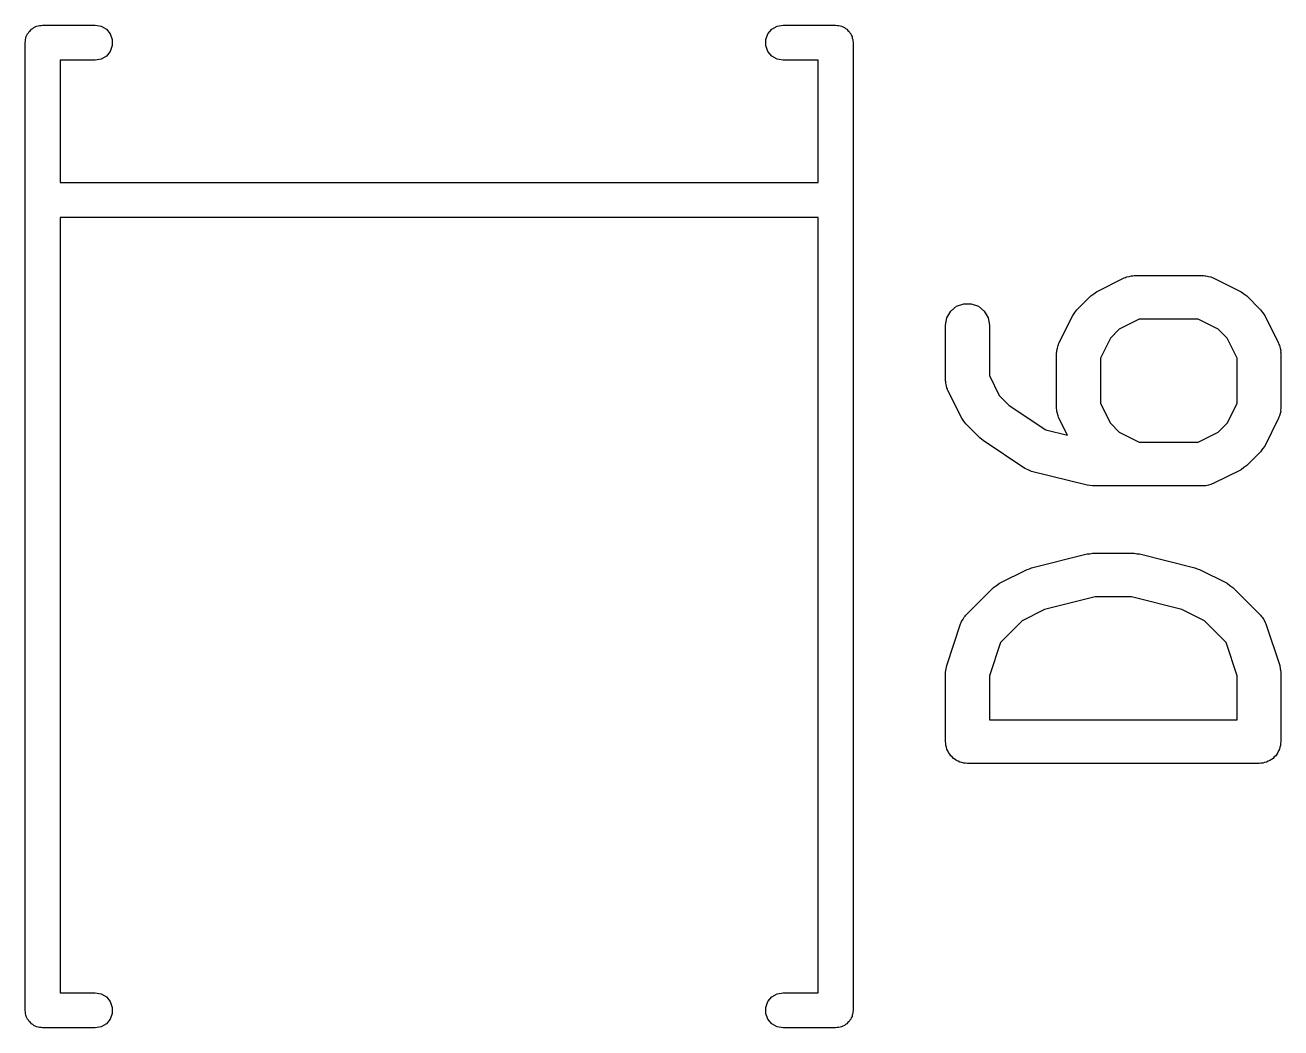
# Model space of a CAD drawing. Extents: x 4 to 27.8, y 3.9 to 24.1.
# Drawn here: x 14.929 to 19.236, y 5.483 to 8.923 of the extents above; entities that cross this region are included whole.
import ezdxf

# ---------------------------------------------------------------- set-up
doc = ezdxf.new("R2010")
doc.units = 0
doc.header["$MEASUREMENT"] = 0
doc.layers.add('BLACK', color=7, linetype='CONTINUOUS')

msp = doc.modelspace()

# ---------------------------------------------------------------- linework, layer by layer
at = {"layer": 'Black'}
for p, q in [((14.959, 8.91496), (14.9639, 8.91676)), ((14.9639, 8.91676), (14.9685, 8.91938)), ((14.9685, 8.91938), (14.9737, 8.92029)), ((14.9737, 8.92029), (14.9786, 8.92209)), ((14.9786, 8.92209), (14.9838, 8.92209)), ((14.9838, 8.92209), (14.989, 8.923)), ((14.989, 8.923), (15.169, 8.923)), ((15.169, 8.923), (15.1895, 8.91938)), ((15.1895, 8.91938), (15.2076, 8.90896)), ((17.4904, 8.90896), (17.5085, 8.91938)), ((17.5085, 8.91938), (17.529, 8.923)), ((17.529, 8.923), (17.709, 8.923)), ((17.709, 8.923), (17.7142, 8.92209)), ((17.7142, 8.92209), (17.7194, 8.92209)), ((17.7194, 8.92209), (17.7243, 8.92029)), ((17.7243, 8.92029), (17.7295, 8.91938)), ((17.7295, 8.91938), (17.7341, 8.91676)), ((17.7341, 8.91676), (17.739, 8.91496)), ((14.9299, 8.87342), (14.9317, 8.87835)), ((14.9299, 8.86817), (14.9299, 8.87342)), ((14.9317, 8.87835), (14.9326, 8.88352)), ((14.9326, 8.88352), (14.9352, 8.88807)), ((14.9352, 8.88807), (14.937, 8.893)), ((14.937, 8.893), (14.9404, 8.89702)), ((14.9404, 8.89702), (14.943, 8.90157)), ((14.943, 8.90157), (14.9471, 8.90494)), ((14.9471, 8.90494), (14.9504, 8.90896)), ((14.9504, 8.90896), (14.955, 8.91159)), ((14.955, 8.91159), (14.959, 8.91496)), ((15.2076, 8.90896), (15.221, 8.893)), ((15.221, 8.893), (15.2281, 8.87342)), ((15.2281, 8.87342), (15.2281, 8.85258)), ((17.4699, 8.87342), (17.477, 8.893)), ((17.4699, 8.85258), (17.4699, 8.87342)), ((17.477, 8.893), (17.4904, 8.90896)), ((17.739, 8.91496), (17.743, 8.91159)), ((17.743, 8.91159), (17.7476, 8.90896)), ((17.7476, 8.90896), (17.7509, 8.90494)), ((17.7509, 8.90494), (17.755, 8.90157)), ((17.755, 8.90157), (17.7576, 8.89702)), ((17.7576, 8.89702), (17.761, 8.893)), ((17.761, 8.893), (17.7628, 8.88807)), ((17.7628, 8.88807), (17.7654, 8.88352)), ((17.7654, 8.88352), (17.7663, 8.87835)), ((17.7663, 8.87835), (17.7681, 8.87342)), ((17.7681, 8.87342), (17.7681, 8.86817)), ((14.929, 8.863), (14.9299, 8.86817)), ((14.929, 5.543), (14.929, 8.863)), ((15.221, 8.833), (15.2076, 8.81704)), ((15.2281, 8.85258), (15.221, 8.833)), ((17.477, 8.833), (17.4699, 8.85258)), ((17.4904, 8.81704), (17.477, 8.833)), ((17.7681, 8.86817), (17.769, 8.863)), ((17.769, 8.863), (17.769, 5.543)), ((15.169, 8.803), (15.049, 8.803)), ((15.049, 8.803), (15.049, 8.383)), ((15.1895, 8.80662), (15.169, 8.803)), ((15.2076, 8.81704), (15.1895, 8.80662)), ((17.5085, 8.80662), (17.4904, 8.81704)), ((17.529, 8.803), (17.5085, 8.80662)), ((17.649, 8.803), (17.529, 8.803)), ((17.649, 8.383), (17.649, 8.803)), ((15.049, 8.383), (17.649, 8.383)), ((17.649, 8.263), (15.049, 8.263)), ((15.049, 8.263), (15.049, 5.603)), ((17.649, 5.603), (17.649, 8.263)), ((18.604, 8.00818), (18.6993, 8.0558)), ((18.6993, 8.0558), (18.7034, 8.05703)), ((18.7034, 8.05703), (18.7072, 8.05919)), ((18.7072, 8.05919), (18.7158, 8.06072)), ((18.7158, 8.06072), (18.7242, 8.06322)), ((18.7242, 8.06322), (18.7286, 8.06296)), ((18.7286, 8.06296), (18.7328, 8.06372)), ((18.7328, 8.06372), (18.9709, 8.06372)), ((18.9709, 8.06372), (18.9752, 8.06296)), ((18.9752, 8.06296), (18.9795, 8.06322)), ((18.9795, 8.06322), (18.9879, 8.06072)), ((18.9879, 8.06072), (18.9966, 8.05919)), ((18.9966, 8.05919), (19.0003, 8.05703)), ((19.0003, 8.05703), (19.0044, 8.0558)), ((19.0044, 8.0558), (19.0997, 8.00818)), ((18.5369, 7.94651), (18.5845, 7.99413)), ((18.5845, 7.99413), (18.5944, 8.00101)), ((18.5944, 8.00101), (18.604, 8.00818)), ((19.0997, 8.00818), (19.1093, 8.00101)), ((19.1093, 8.00101), (19.1192, 7.99413)), ((19.1192, 7.99413), (19.1668, 7.94651)), ((18.0909, 7.91913), (18.1039, 7.94169)), ((18.1039, 7.94169), (18.1239, 7.95843)), ((18.1239, 7.95843), (18.1484, 7.96734)), ((18.1484, 7.96734), (18.1744, 7.96734)), ((18.1744, 7.96734), (18.1989, 7.95843)), ((18.1989, 7.95843), (18.2188, 7.94169)), ((18.2188, 7.94169), (18.2319, 7.91913)), ((18.4753, 7.83178), (18.5229, 7.92702)), ((18.5229, 7.92702), (18.53, 7.93668)), ((18.53, 7.93668), (18.5369, 7.94651)), ((19.1668, 7.94651), (19.1737, 7.93668)), ((19.1737, 7.93668), (19.1808, 7.92702)), ((19.1808, 7.92702), (19.2285, 7.83178)), ((18.0864, 7.89348), (18.0909, 7.91913)), ((18.0864, 7.703), (18.0864, 7.89348)), ((18.2319, 7.91913), (18.2364, 7.89348)), ((18.2364, 7.89348), (18.2364, 7.7207)), ((18.7505, 7.91371), (18.682, 7.87946)), ((18.9532, 7.91371), (18.7505, 7.91371)), ((19.0217, 7.87946), (18.9532, 7.91371)), ((18.6516, 7.84905), (18.6173, 7.78053)), ((18.682, 7.87946), (18.6516, 7.84905)), ((19.0521, 7.84905), (19.0217, 7.87946)), ((19.0864, 7.78053), (19.0521, 7.84905)), ((18.4673, 7.79824), (18.4681, 7.8025)), ((18.4673, 7.60776), (18.4673, 7.79824)), ((18.4678, 7.80681), (18.4703, 7.81523)), ((18.4681, 7.8025), (18.4678, 7.80681)), ((18.4703, 7.81523), (18.4719, 7.82389)), ((18.4719, 7.82389), (18.474, 7.82764)), ((18.474, 7.82764), (18.4753, 7.83178)), ((19.2285, 7.83178), (19.2297, 7.82764)), ((19.2297, 7.82764), (19.2319, 7.82389)), ((19.2319, 7.82389), (19.2334, 7.81523)), ((19.2334, 7.81523), (19.2359, 7.80681)), ((19.2359, 7.80681), (19.2356, 7.8025)), ((19.2356, 7.8025), (19.2364, 7.79824)), ((19.2364, 7.79824), (19.2364, 7.60776)), ((18.6173, 7.78053), (18.6173, 7.62547)), ((19.0864, 7.62547), (19.0864, 7.78053)), ((18.2364, 7.7207), (18.2706, 7.65219)), ((18.0871, 7.69874), (18.0864, 7.703)), ((18.0869, 7.69443), (18.0871, 7.69874)), ((18.0894, 7.68601), (18.0869, 7.69443)), ((18.0909, 7.67735), (18.0894, 7.68601)), ((18.0931, 7.6736), (18.0909, 7.67735)), ((18.0943, 7.66946), (18.0931, 7.6736)), ((18.1419, 7.57422), (18.0943, 7.66946)), ((18.2706, 7.65219), (18.3044, 7.61843)), ((18.6173, 7.62547), (18.6516, 7.55695)), ((19.0521, 7.55695), (19.0864, 7.62547)), ((18.3044, 7.61843), (18.4303, 7.53451)), ((18.4681, 7.6035), (18.4673, 7.60776)), ((18.4678, 7.59919), (18.4681, 7.6035)), ((18.4703, 7.59077), (18.4678, 7.59919)), ((18.4719, 7.58211), (18.4703, 7.59077)), ((18.474, 7.57836), (18.4719, 7.58211)), ((19.2319, 7.58211), (19.2297, 7.57836)), ((19.2334, 7.59077), (19.2319, 7.58211)), ((19.2359, 7.59919), (19.2334, 7.59077)), ((19.2364, 7.60776), (19.2356, 7.6035)), ((19.2356, 7.6035), (19.2359, 7.59919)), ((18.1491, 7.56456), (18.1419, 7.57422)), ((18.156, 7.55473), (18.1491, 7.56456)), ((18.2036, 7.50711), (18.156, 7.55473)), ((18.4753, 7.57422), (18.474, 7.57836)), ((18.5044, 7.51599), (18.4753, 7.57422)), ((18.6516, 7.55695), (18.682, 7.52654)), ((19.0217, 7.52654), (19.0521, 7.55695)), ((19.2285, 7.57422), (19.1808, 7.47898)), ((19.2297, 7.57836), (19.2285, 7.57422)), ((18.2097, 7.50286), (18.2036, 7.50711)), ((18.215, 7.49774), (18.2097, 7.50286)), ((18.3579, 7.4025), (18.215, 7.49774)), ((18.4303, 7.53451), (18.5044, 7.51599)), ((18.682, 7.52654), (18.7505, 7.49229)), ((18.9532, 7.49229), (19.0217, 7.52654)), ((18.7505, 7.49229), (18.9532, 7.49229)), ((19.1668, 7.45949), (19.1192, 7.41187)), ((19.1737, 7.46932), (19.1668, 7.45949)), ((19.1808, 7.47898), (19.1737, 7.46932)), ((19.1192, 7.41187), (19.1093, 7.40499)), ((18.3696, 7.39734), (18.3579, 7.4025)), ((18.3813, 7.39214), (18.3696, 7.39734)), ((18.5718, 7.34452), (18.3813, 7.39214)), ((19.0997, 7.39782), (19.0044, 7.3502)), ((19.1093, 7.40499), (19.0997, 7.39782)), ((18.5809, 7.34388), (18.5718, 7.34452)), ((18.59, 7.34229), (18.5809, 7.34388)), ((18.9709, 7.34229), (18.59, 7.34229)), ((18.9752, 7.34304), (18.9709, 7.34229)), ((18.9795, 7.34278), (18.9752, 7.34304)), ((18.9879, 7.34528), (18.9795, 7.34278)), ((18.9966, 7.34681), (18.9879, 7.34528)), ((19.0003, 7.34897), (18.9966, 7.34681)), ((19.0044, 7.3502), (19.0003, 7.34897)), ((18.3813, 7.06148), (18.5718, 7.10909)), ((18.5718, 7.10909), (18.5809, 7.10974)), ((18.5809, 7.10974), (18.59, 7.11133)), ((18.59, 7.11133), (18.7328, 7.11133)), ((18.7328, 7.11133), (18.7418, 7.10974)), ((18.7418, 7.10974), (18.751, 7.10909)), ((18.751, 7.10909), (18.9415, 7.06148)), ((18.2707, 7.00818), (18.3659, 7.0558)), ((18.3659, 7.0558), (18.3738, 7.05814)), ((18.3738, 7.05814), (18.3813, 7.06148)), ((18.9415, 7.06148), (18.949, 7.05813)), ((18.949, 7.05813), (18.9568, 7.0558)), ((18.9568, 7.0558), (19.0521, 7.00818)), ((18.156, 6.89889), (18.2512, 6.99413)), ((18.2512, 6.99413), (18.2611, 7.00102)), ((18.2611, 7.00102), (18.2707, 7.00818)), ((19.0521, 7.00818), (19.0617, 7.00101)), ((19.0617, 7.00101), (19.0716, 6.99413)), ((19.0716, 6.99413), (19.1668, 6.89889)), ((18.5992, 6.96133), (18.4257, 6.91795)), ((18.7236, 6.96133), (18.5992, 6.96133)), ((18.8971, 6.91795), (18.7236, 6.96133)), ((18.1461, 6.88475), (18.1503, 6.89248)), ((18.1503, 6.89248), (18.1535, 6.89535)), ((18.1535, 6.89535), (18.156, 6.89889)), ((18.4257, 6.91795), (18.3487, 6.87946)), ((18.9741, 6.87946), (18.8971, 6.91795)), ((19.1668, 6.89889), (19.1693, 6.89535)), ((19.1693, 6.89535), (19.1725, 6.89248)), ((19.1725, 6.89248), (19.1767, 6.88475)), ((18.0902, 6.72672), (18.1378, 6.86957)), ((18.1378, 6.86957), (18.1399, 6.87338)), ((18.1399, 6.87338), (18.141, 6.87755)), ((18.141, 6.87755), (18.1461, 6.88475)), ((18.3487, 6.87946), (18.2746, 6.80534)), ((19.0482, 6.80534), (18.9741, 6.87946)), ((19.1767, 6.88475), (19.1817, 6.87755)), ((19.1817, 6.87755), (19.1829, 6.87337)), ((19.1829, 6.87337), (19.1849, 6.86957)), ((19.1849, 6.86957), (19.2325, 6.72672)), ((18.2746, 6.80534), (18.2364, 6.69083)), ((19.0864, 6.69083), (19.0482, 6.80534)), ((18.0885, 6.71484), (18.0902, 6.72672)), ((19.2325, 6.72672), (19.2343, 6.71484)), ((18.0864, 6.703), (18.0885, 6.71484)), ((18.0864, 6.4649), (18.0864, 6.703)), ((18.2364, 6.69083), (18.2364, 6.53991)), ((19.0864, 6.53991), (19.0864, 6.69083)), ((19.2343, 6.71484), (19.2364, 6.703)), ((19.2364, 6.703), (19.2364, 6.4649)), ((18.2364, 6.53991), (19.0864, 6.53991)), ((18.0875, 6.45844), (18.0864, 6.4649)), ((19.2364, 6.4649), (19.2352, 6.45844)), ((18.0875, 6.45188), (18.0875, 6.45844)), ((18.0898, 6.44571), (18.0875, 6.45188)), ((18.0909, 6.43925), (18.0898, 6.44571)), ((18.0942, 6.43357), (18.0909, 6.43925)), ((18.0964, 6.4274), (18.0942, 6.43357)), ((18.1006, 6.42238), (18.0964, 6.4274)), ((18.1039, 6.4167), (18.1006, 6.42238)), ((19.2221, 6.42238), (19.2188, 6.4167)), ((19.2263, 6.4274), (19.2221, 6.42238)), ((19.2286, 6.43357), (19.2263, 6.4274)), ((19.2319, 6.43925), (19.2286, 6.43357)), ((19.233, 6.44571), (19.2319, 6.43925)), ((19.2352, 6.45188), (19.233, 6.44571)), ((19.2352, 6.45844), (19.2352, 6.45188)), ((18.109, 6.41248), (18.1039, 6.4167)), ((18.1132, 6.40745), (18.109, 6.41248)), ((18.1189, 6.40417), (18.1132, 6.40745)), ((18.1239, 6.39995), (18.1189, 6.40417)), ((18.13, 6.39771), (18.1239, 6.39995)), ((18.1357, 6.39443), (18.13, 6.39771)), ((18.1422, 6.39329), (18.1357, 6.39443)), ((18.1484, 6.39104), (18.1422, 6.39329)), ((18.1549, 6.39104), (18.1484, 6.39104)), ((18.1614, 6.3899), (18.1549, 6.39104)), ((19.1614, 6.3899), (18.1614, 6.3899)), ((19.1678, 6.39104), (19.1614, 6.3899)), ((19.1744, 6.39104), (19.1678, 6.39104)), ((19.1806, 6.39329), (19.1744, 6.39104)), ((19.187, 6.39443), (19.1806, 6.39329)), ((19.1927, 6.39771), (19.187, 6.39443)), ((19.1989, 6.39995), (19.1927, 6.39771)), ((19.2039, 6.40417), (19.1989, 6.39995)), ((19.2096, 6.40745), (19.2039, 6.40417)), ((19.2138, 6.41248), (19.2096, 6.40745)), ((19.2188, 6.4167), (19.2138, 6.41248)), ((15.049, 5.603), (15.169, 5.603)), ((15.169, 5.603), (15.1895, 5.59938)), ((17.5085, 5.59938), (17.529, 5.603)), ((17.529, 5.603), (17.649, 5.603)), ((15.1895, 5.59938), (15.2076, 5.58896)), ((15.2076, 5.58896), (15.221, 5.573)), ((15.221, 5.573), (15.2281, 5.55342)), ((17.4699, 5.55342), (17.477, 5.573)), ((17.477, 5.573), (17.4904, 5.58896)), ((17.4904, 5.58896), (17.5085, 5.59938)), ((14.9299, 5.53783), (14.929, 5.543)), ((14.9299, 5.53258), (14.9299, 5.53783)), ((14.9317, 5.52765), (14.9299, 5.53258)), ((14.9326, 5.52248), (14.9317, 5.52765)), ((14.9352, 5.51793), (14.9326, 5.52248)), ((14.937, 5.513), (14.9352, 5.51793)), ((15.2281, 5.53258), (15.221, 5.513)), ((15.2281, 5.55342), (15.2281, 5.53258)), ((17.4699, 5.53258), (17.4699, 5.55342)), ((17.477, 5.513), (17.4699, 5.53258)), ((17.7628, 5.51793), (17.761, 5.513)), ((17.7654, 5.52248), (17.7628, 5.51793)), ((17.7663, 5.52765), (17.7654, 5.52248)), ((17.7681, 5.53258), (17.7663, 5.52765)), ((17.769, 5.543), (17.7681, 5.53783)), ((17.7681, 5.53783), (17.7681, 5.53258)), ((14.9404, 5.50898), (14.937, 5.513)), ((14.943, 5.50443), (14.9404, 5.50898)), ((14.9471, 5.50106), (14.943, 5.50443)), ((14.9504, 5.49704), (14.9471, 5.50106)), ((14.955, 5.49441), (14.9504, 5.49704)), ((14.959, 5.49104), (14.955, 5.49441)), ((14.9639, 5.48924), (14.959, 5.49104)), ((14.9685, 5.48662), (14.9639, 5.48924)), ((14.9737, 5.48571), (14.9685, 5.48662)), ((14.9786, 5.48391), (14.9737, 5.48571)), ((14.9838, 5.48391), (14.9786, 5.48391)), ((14.989, 5.483), (14.9838, 5.48391)), ((15.169, 5.483), (14.989, 5.483)), ((15.1895, 5.48662), (15.169, 5.483)), ((15.2076, 5.49704), (15.1895, 5.48662)), ((15.221, 5.513), (15.2076, 5.49704)), ((17.4904, 5.49704), (17.477, 5.513)), ((17.5085, 5.48662), (17.4904, 5.49704)), ((17.529, 5.483), (17.5085, 5.48662)), ((17.709, 5.483), (17.529, 5.483)), ((17.7142, 5.48391), (17.709, 5.483)), ((17.7194, 5.48391), (17.7142, 5.48391)), ((17.7243, 5.48571), (17.7194, 5.48391)), ((17.7295, 5.48662), (17.7243, 5.48571)), ((17.7341, 5.48924), (17.7295, 5.48662)), ((17.739, 5.49104), (17.7341, 5.48924)), ((17.743, 5.49441), (17.739, 5.49104)), ((17.7476, 5.49704), (17.743, 5.49441)), ((17.7509, 5.50106), (17.7476, 5.49704)), ((17.755, 5.50443), (17.7509, 5.50106)), ((17.7576, 5.50898), (17.755, 5.50443)), ((17.761, 5.513), (17.7576, 5.50898))]:
    msp.add_line(p, q, dxfattribs=at)

doc.saveas('drawing.dxf')
